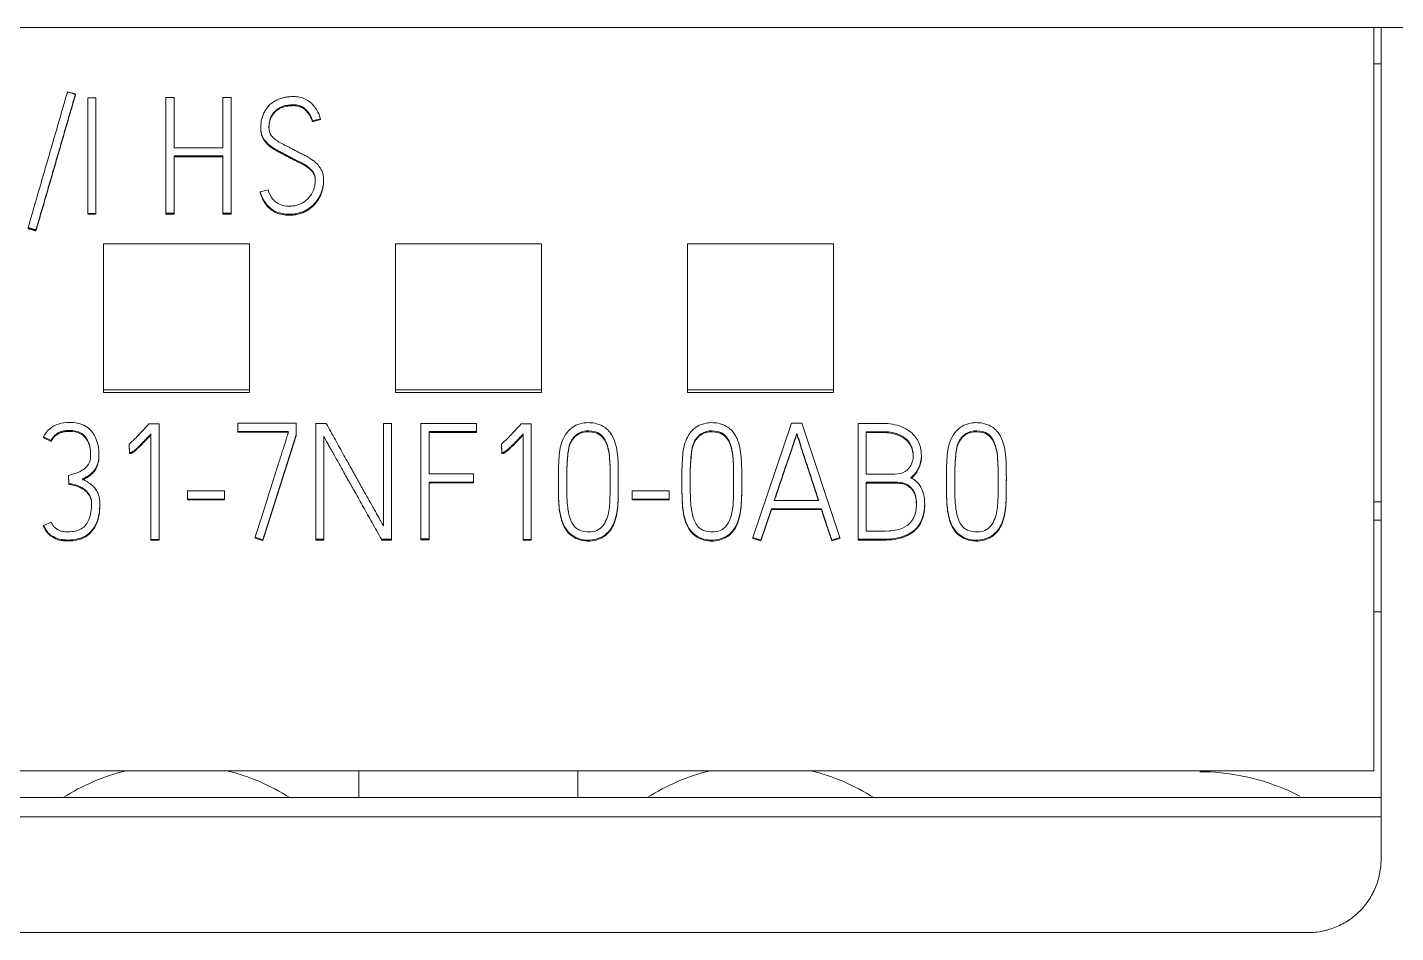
# Model space of a CAD drawing. Header units: millimetres. Extents: x 4137 to 6698, y 1400 to 3585.
# Drawn here: x 5470.81 to 5489.55, y 3075.38 to 3087.78 of the extents above; entities that cross this region are included whole.
import ezdxf

# ---------------------------------------------------------------- set-up
doc = ezdxf.new("R2010")
doc.units = ezdxf.units.MM
doc.layers.add('000-PI-Oprema', color=30, linetype='Continuous', lineweight=5)

msp = doc.modelspace()

# ---------------------------------------------------------------- linework, layer by layer
at = {"layer": '000-PI-Oprema', "color": 0, "linetype": 'ByBlock', "lineweight": 0}
for p, q in [((5489.248, 3087.785), (5464.448, 3087.785)), ((5489.248, 3087.785), (5489.348, 3087.785)), ((5489.248, 3077.602), (5489.248, 3087.785)), ((5494.248, 3087.785), (5489.348, 3087.785)), ((5489.348, 3087.285), (5489.248, 3087.285)), ((5471.464, 3086.87), (5471.464, 3086.858)), ((5472.704, 3086.822), (5472.704, 3085.239)), ((5472.815, 3086.822), (5472.704, 3086.822)), ((5472.815, 3086.135), (5472.815, 3086.822)), ((5473.598, 3086.822), (5473.485, 3086.822)), ((5473.485, 3086.822), (5473.485, 3086.135)), ((5473.598, 3085.239), (5473.598, 3086.822)), ((5474.712, 3086.503), (5474.821, 3086.533)), ((5474.712, 3086.49), (5474.821, 3086.521)), ((5474.712, 3086.503), (5474.712, 3086.49)), ((5474.821, 3086.533), (5474.821, 3086.521)), ((5474.002, 3086.413), (5474.002, 3086.401)), ((5473.485, 3086.135), (5472.815, 3086.135)), ((5472.815, 3085.239), (5472.815, 3086.023)), ((5472.815, 3086.023), (5473.485, 3086.023)), ((5472.815, 3086.01), (5473.485, 3086.01)), ((5473.485, 3086.023), (5473.485, 3085.239)), ((5474.863, 3085.675), (5474.863, 3085.688)), ((5474.104, 3085.561), (5473.996, 3085.53)), ((5473.996, 3085.53), (5473.996, 3085.517)), ((5471.635, 3085.237), (5471.635, 3085.224)), ((5471.745, 3085.237), (5471.745, 3085.224)), ((5472.704, 3085.239), (5472.704, 3085.226)), ((5472.704, 3085.239), (5472.815, 3085.239)), ((5472.704, 3085.226), (5472.815, 3085.226)), ((5472.815, 3085.239), (5472.815, 3085.226)), ((5473.485, 3085.239), (5473.485, 3085.226)), ((5473.485, 3085.239), (5473.598, 3085.239)), ((5473.485, 3085.226), (5473.598, 3085.226)), ((5473.598, 3085.239), (5473.598, 3085.226)), ((5470.816, 3085.041), (5470.816, 3085.028)), ((5470.924, 3085.01), (5470.924, 3084.998)), ((5471.848, 3084.82), (5471.848, 3082.822)), ((5473.848, 3084.82), (5471.848, 3084.82)), ((5473.848, 3082.822), (5473.848, 3084.82)), ((5475.848, 3084.82), (5475.848, 3082.822)), ((5477.848, 3084.82), (5475.848, 3084.82)), ((5477.848, 3082.822), (5477.848, 3084.82)), ((5479.848, 3084.82), (5479.848, 3082.822)), ((5481.848, 3084.82), (5479.848, 3084.82)), ((5481.848, 3082.822), (5481.848, 3084.82)), ((5471.848, 3082.822), (5471.848, 3082.783)), ((5471.848, 3082.822), (5473.848, 3082.822)), ((5471.848, 3082.783), (5473.848, 3082.783)), ((5473.848, 3082.822), (5473.848, 3082.783)), ((5475.848, 3082.822), (5475.848, 3082.783)), ((5475.848, 3082.822), (5477.848, 3082.822)), ((5475.848, 3082.783), (5477.848, 3082.783)), ((5477.848, 3082.822), (5477.848, 3082.783)), ((5479.848, 3082.822), (5479.848, 3082.783)), ((5479.848, 3082.822), (5481.848, 3082.822)), ((5479.848, 3082.783), (5481.848, 3082.783)), ((5481.848, 3082.822), (5481.848, 3082.783)), ((5472.469, 3082.352), (5472.609, 3082.352)), ((5472.609, 3082.352), (5472.609, 3080.771)), ((5473.689, 3082.363), (5473.689, 3082.25)), ((5474.488, 3082.363), (5473.689, 3082.363)), ((5474.488, 3082.202), (5474.488, 3082.363)), ((5474.755, 3082.36), (5474.755, 3080.773)), ((5474.899, 3082.36), (5474.755, 3082.36)), ((5475.795, 3082.36), (5475.682, 3082.36)), ((5475.682, 3082.36), (5475.682, 3080.956)), ((5475.795, 3080.773), (5475.795, 3082.36)), ((5476.197, 3082.36), (5476.197, 3080.778)), ((5476.958, 3082.36), (5476.197, 3082.36)), ((5476.958, 3082.248), (5476.958, 3082.36)), ((5477.568, 3082.352), (5477.708, 3082.352)), ((5477.708, 3082.352), (5477.708, 3080.771)), ((5481.274, 3082.363), (5480.744, 3080.798)), ((5481.416, 3082.363), (5481.274, 3082.363)), ((5481.934, 3080.798), (5481.416, 3082.363)), ((5482.184, 3080.773), (5482.184, 3082.358)), ((5471.029, 3082.176), (5471.029, 3082.163)), ((5471.029, 3082.176), (5471.131, 3082.125)), ((5471.029, 3082.163), (5471.131, 3082.112)), ((5471.131, 3082.125), (5471.131, 3082.112)), ((5472.498, 3080.771), (5472.498, 3082.215)), ((5473.689, 3082.25), (5473.689, 3082.238)), ((5473.689, 3082.25), (5474.377, 3082.25)), ((5473.689, 3082.238), (5474.377, 3082.238)), ((5474.033, 3080.767), (5474.488, 3082.202)), ((5474.033, 3080.754), (5474.488, 3082.189)), ((5474.377, 3082.25), (5474.377, 3082.22)), ((5474.488, 3082.202), (5474.488, 3082.189)), ((5474.866, 3080.773), (5474.866, 3082.182)), ((5476.31, 3081.667), (5476.31, 3082.248)), ((5476.31, 3082.248), (5476.958, 3082.248)), ((5476.31, 3082.236), (5476.958, 3082.236)), ((5476.958, 3082.248), (5476.958, 3082.236)), ((5477.597, 3080.771), (5477.597, 3082.215)), ((5481.345, 3082.222), (5481.345, 3082.209)), ((5482.297, 3082.246), (5482.297, 3081.665)), ((5471.785, 3081.915), (5471.785, 3081.936)), ((5472.2, 3082.077), (5472.2, 3082.064)), ((5472.207, 3081.96), (5472.2, 3082.077)), ((5472.207, 3081.947), (5472.2, 3082.064)), ((5472.207, 3081.96), (5472.207, 3081.947)), ((5477.3, 3082.077), (5477.3, 3082.064)), ((5477.307, 3081.96), (5477.3, 3082.077)), ((5477.307, 3081.947), (5477.3, 3082.064)), ((5477.307, 3081.96), (5477.307, 3081.947)), ((5483.052, 3081.91), (5483.052, 3081.931)), ((5471.368, 3081.647), (5471.368, 3081.635)), ((5471.368, 3081.647), (5471.375, 3081.537)), ((5471.368, 3081.635), (5471.375, 3081.525)), ((5476.918, 3081.667), (5476.31, 3081.667)), ((5476.31, 3080.778), (5476.31, 3081.557)), ((5476.31, 3081.557), (5476.918, 3081.557)), ((5476.918, 3081.557), (5476.918, 3081.667)), ((5476.918, 3081.557), (5476.918, 3081.544)), ((5478.081, 3081.624), (5478.081, 3081.612)), ((5478.9, 3081.581), (5478.9, 3081.593)), ((5479.772, 3081.624), (5479.772, 3081.612)), ((5480.591, 3081.581), (5480.591, 3081.593)), ((5482.297, 3081.555), (5482.297, 3080.883)), ((5483.396, 3081.624), (5483.396, 3081.612)), ((5484.215, 3081.581), (5484.215, 3081.593)), ((5471.375, 3081.537), (5471.375, 3081.525)), ((5472.999, 3081.436), (5472.999, 3081.324)), ((5473.505, 3081.436), (5472.999, 3081.436)), ((5473.505, 3081.324), (5473.505, 3081.436)), ((5476.31, 3081.544), (5476.918, 3081.544)), ((5479.091, 3081.436), (5479.091, 3081.324)), ((5479.597, 3081.436), (5479.091, 3081.436)), ((5479.597, 3081.324), (5479.597, 3081.436)), ((5471.799, 3081.228), (5471.799, 3081.25)), ((5472.999, 3081.324), (5472.999, 3081.311)), ((5472.999, 3081.324), (5473.505, 3081.324)), ((5472.999, 3081.311), (5473.505, 3081.311)), ((5473.505, 3081.324), (5473.505, 3081.311)), ((5479.091, 3081.324), (5479.091, 3081.311)), ((5479.091, 3081.324), (5479.597, 3081.324)), ((5479.091, 3081.311), (5479.597, 3081.311)), ((5479.597, 3081.324), (5479.597, 3081.311)), ((5480.851, 3080.762), (5480.997, 3081.192)), ((5480.851, 3080.75), (5480.997, 3081.179)), ((5480.997, 3081.192), (5480.997, 3081.179)), ((5480.997, 3081.192), (5481.683, 3081.192)), ((5480.997, 3081.179), (5481.683, 3081.179)), ((5481.645, 3081.304), (5481.035, 3081.304)), ((5481.683, 3081.192), (5481.683, 3081.179)), ((5483.097, 3081.238), (5483.097, 3081.251)), ((5489.248, 3081.285), (5489.348, 3081.285)), ((5471.131, 3081.009), (5471.029, 3080.963)), ((5489.248, 3081.035), (5489.348, 3081.035)), ((5471.029, 3080.963), (5471.029, 3080.95)), ((5473.927, 3080.802), (5473.927, 3080.789)), ((5473.927, 3080.802), (5474.033, 3080.767)), ((5480.744, 3080.798), (5480.744, 3080.785)), ((5480.744, 3080.798), (5480.851, 3080.762)), ((5481.825, 3080.762), (5481.934, 3080.798)), ((5481.934, 3080.798), (5481.934, 3080.785)), ((5472.498, 3080.771), (5472.498, 3080.759)), ((5472.609, 3080.771), (5472.498, 3080.771)), ((5472.609, 3080.759), (5472.498, 3080.759)), ((5472.609, 3080.771), (5472.609, 3080.759)), ((5473.927, 3080.789), (5474.033, 3080.754)), ((5474.033, 3080.767), (5474.033, 3080.754)), ((5474.755, 3080.773), (5474.866, 3080.773)), ((5474.755, 3080.773), (5474.755, 3080.761)), ((5474.755, 3080.761), (5474.866, 3080.761)), ((5474.866, 3080.773), (5474.866, 3080.761)), ((5475.656, 3080.773), (5475.656, 3080.761)), ((5475.656, 3080.773), (5475.795, 3080.773)), ((5475.656, 3080.761), (5475.795, 3080.761)), ((5475.795, 3080.773), (5475.795, 3080.761)), ((5476.197, 3080.778), (5476.197, 3080.765)), ((5476.197, 3080.778), (5476.31, 3080.778)), ((5476.197, 3080.765), (5476.31, 3080.765)), ((5476.31, 3080.778), (5476.31, 3080.765)), ((5477.708, 3080.771), (5477.597, 3080.771)), ((5477.597, 3080.771), (5477.597, 3080.759)), ((5477.708, 3080.759), (5477.597, 3080.759)), ((5477.708, 3080.771), (5477.708, 3080.759)), ((5480.744, 3080.785), (5480.851, 3080.75)), ((5480.851, 3080.762), (5480.851, 3080.75)), ((5481.825, 3080.75), (5481.934, 3080.785)), ((5481.825, 3080.762), (5481.825, 3080.75)), ((5482.184, 3080.773), (5482.184, 3080.761)), ((5489.248, 3079.78), (5489.348, 3079.78)), ((5489.248, 3077.602), (5464.448, 3077.602)), ((5475.348, 3077.602), (5475.348, 3077.234)), ((5478.348, 3077.602), (5478.348, 3077.234)), ((5489.348, 3077.234), (5464.348, 3077.234)), ((5489.348, 3076.97), (5464.348, 3076.97)), ((5465.348, 3075.385), (5488.348, 3075.385)), ((5488.352, 3075.385), (5488.351, 3075.385))]:
    msp.add_line(p, q, dxfattribs=at)
for centre, start, end in [((5472.848, 3074.785), 103.753, 122.3801), ((5472.848, 3074.785), 57.6199, 76.247), ((5480.848, 3074.785), 103.753, 122.3801), ((5480.848, 3074.785), 57.6199, 76.247)]:
    msp.add_arc(centre, 2.9, start, end, dxfattribs=at)
for points, knots in [([(5489.348, 3076.97), (5489.348, 3079.491), (5489.348, 3083.097), (5489.348, 3086.7), (5489.348, 3087.785)], [0, 0, 0, 0, 0.698854, 1, 1, 1, 1]), ([(5474.821, 3086.533), (5474.812, 3086.564), (5474.79, 3086.622), (5474.742, 3086.698), (5474.683, 3086.76), (5474.614, 3086.805), (5474.535, 3086.832), (5474.457, 3086.839), (5474.386, 3086.835), (5474.323, 3086.825), (5474.266, 3086.809), (5474.213, 3086.786), (5474.165, 3086.757), (5474.123, 3086.723), (5474.088, 3086.682), (5474.057, 3086.637), (5474.033, 3086.586), (5474.015, 3086.531), (5474.005, 3086.472), (5474.001, 3086.413), (5474.005, 3086.359), (5474.016, 3086.311), (5474.035, 3086.269), (5474.061, 3086.232), (5474.092, 3086.198), (5474.127, 3086.167), (5474.165, 3086.139), (5474.207, 3086.112), (5474.252, 3086.088), (5474.299, 3086.065), (5474.346, 3086.04), (5474.392, 3086.014), (5474.438, 3085.99), (5474.482, 3085.968), (5474.525, 3085.947), (5474.567, 3085.927), (5474.605, 3085.905), (5474.64, 3085.883), (5474.672, 3085.858), (5474.698, 3085.831), (5474.721, 3085.802), (5474.739, 3085.769), (5474.748, 3085.73), (5474.751, 3085.691), (5474.749, 3085.652), (5474.742, 3085.615), (5474.732, 3085.575), (5474.717, 3085.535), (5474.696, 3085.497), (5474.671, 3085.461), (5474.64, 3085.427), (5474.603, 3085.397), (5474.56, 3085.371), (5474.511, 3085.35), (5474.455, 3085.338), (5474.371, 3085.333), (5474.261, 3085.348), (5474.153, 3085.434), (5474.113, 3085.516), (5474.104, 3085.561)], [0, 0, 0, 0, 0.029502, 0.056552, 0.082213, 0.107035, 0.131706, 0.157625, 0.177725, 0.196768, 0.215008, 0.232485, 0.249262, 0.265692, 0.282067, 0.298646, 0.315747, 0.333416, 0.35172, 0.370963, 0.387214, 0.402039, 0.415923, 0.429557, 0.443355, 0.457518, 0.472137, 0.48722, 0.502837, 0.518847, 0.535063, 0.551489, 0.567151, 0.582304, 0.596956, 0.611001, 0.624363, 0.637091, 0.649186, 0.660727, 0.671894, 0.683121, 0.695107, 0.708316, 0.719066, 0.730707, 0.743348, 0.756492, 0.769735, 0.783289, 0.797204, 0.811603, 0.826753, 0.842746, 0.859925, 0.878764, 0.920226, 0.957605, 1, 1, 1, 1]), ([(5473.996, 3085.53), (5474.005, 3085.498), (5474.028, 3085.439), (5474.077, 3085.361), (5474.14, 3085.299), (5474.215, 3085.255), (5474.302, 3085.229), (5474.387, 3085.222), (5474.464, 3085.227), (5474.531, 3085.24), (5474.592, 3085.263), (5474.647, 3085.293), (5474.697, 3085.328), (5474.74, 3085.369), (5474.777, 3085.415), (5474.808, 3085.465), (5474.832, 3085.518), (5474.85, 3085.574), (5474.861, 3085.631), (5474.865, 3085.689), (5474.861, 3085.745), (5474.849, 3085.798), (5474.827, 3085.845), (5474.799, 3085.886), (5474.766, 3085.923), (5474.728, 3085.955), (5474.686, 3085.985), (5474.642, 3086.013), (5474.594, 3086.037), (5474.544, 3086.062), (5474.495, 3086.087), (5474.448, 3086.112), (5474.403, 3086.136), (5474.361, 3086.157), (5474.32, 3086.178), (5474.282, 3086.197), (5474.247, 3086.218), (5474.215, 3086.239), (5474.186, 3086.261), (5474.162, 3086.285), (5474.141, 3086.312), (5474.126, 3086.341), (5474.117, 3086.375), (5474.114, 3086.42), (5474.118, 3086.473), (5474.13, 3086.531), (5474.151, 3086.578), (5474.179, 3086.617), (5474.209, 3086.65), (5474.243, 3086.675), (5474.279, 3086.694), (5474.317, 3086.709), (5474.354, 3086.717), (5474.39, 3086.721), (5474.422, 3086.724), (5474.455, 3086.726), (5474.489, 3086.723), (5474.526, 3086.716), (5474.558, 3086.703), (5474.587, 3086.686), (5474.613, 3086.667), (5474.635, 3086.645), (5474.654, 3086.622), (5474.671, 3086.598), (5474.685, 3086.573), (5474.696, 3086.548), (5474.705, 3086.525), (5474.71, 3086.51), (5474.712, 3086.503)], [0, 0, 0, 0, 0.030216, 0.057834, 0.084112, 0.110126, 0.13699, 0.166062, 0.187444, 0.207786, 0.227532, 0.246694, 0.265147, 0.28321, 0.301078, 0.318906, 0.33698, 0.354995, 0.372624, 0.390132, 0.408102, 0.424528, 0.439934, 0.454952, 0.469937, 0.485134, 0.500714, 0.516729, 0.533253, 0.550073, 0.566929, 0.583824, 0.598837, 0.613277, 0.627146, 0.64033, 0.652736, 0.664395, 0.675364, 0.685785, 0.695827, 0.705789, 0.716159, 0.727332, 0.74751, 0.765141, 0.780786, 0.795151, 0.808601, 0.821478, 0.833928, 0.845962, 0.857807, 0.868933, 0.878649, 0.88698, 0.899043, 0.910208, 0.920757, 0.930874, 0.940594, 0.950061, 0.959303, 0.96829, 0.9771, 0.985473, 0.993098, 1, 1, 1, 1]), ([(5474.115, 3086.405), (5474.116, 3086.425), (5474.118, 3086.463), (5474.13, 3086.518), (5474.151, 3086.565), (5474.179, 3086.604), (5474.209, 3086.637), (5474.243, 3086.662), (5474.279, 3086.682), (5474.317, 3086.696), (5474.354, 3086.704), (5474.39, 3086.708), (5474.422, 3086.711), (5474.455, 3086.713), (5474.489, 3086.711), (5474.526, 3086.703), (5474.558, 3086.69), (5474.587, 3086.673), (5474.613, 3086.654), (5474.635, 3086.632), (5474.654, 3086.609), (5474.671, 3086.585), (5474.685, 3086.56), (5474.696, 3086.535), (5474.705, 3086.512), (5474.71, 3086.497), (5474.712, 3086.49)], [0, 0, 0, 0, 0.065823, 0.131059, 0.188942, 0.242091, 0.291852, 0.339495, 0.385558, 0.430084, 0.473906, 0.515072, 0.551021, 0.581842, 0.626473, 0.667782, 0.706813, 0.744244, 0.780205, 0.815232, 0.849428, 0.882676, 0.915274, 0.946254, 0.974465, 1, 1, 1, 1]), ([(5474.002, 3086.407), (5474.002, 3086.404), (5474.002, 3086.383), (5474.005, 3086.346), (5474.016, 3086.298), (5474.035, 3086.256), (5474.061, 3086.219), (5474.092, 3086.185), (5474.127, 3086.154), (5474.165, 3086.126), (5474.207, 3086.1), (5474.252, 3086.076), (5474.299, 3086.052), (5474.346, 3086.027), (5474.392, 3086.002), (5474.438, 3085.977), (5474.482, 3085.955), (5474.525, 3085.935), (5474.567, 3085.915), (5474.605, 3085.893), (5474.64, 3085.87), (5474.672, 3085.846), (5474.698, 3085.819), (5474.721, 3085.789), (5474.739, 3085.756), (5474.748, 3085.718), (5474.75, 3085.691), (5474.75, 3085.677)], [0, 0, 0, 0, 0.008262, 0.056111, 0.099761, 0.14064, 0.180782, 0.221408, 0.263107, 0.306149, 0.350557, 0.396538, 0.443676, 0.491422, 0.539784, 0.585899, 0.630514, 0.673652, 0.715005, 0.754346, 0.79182, 0.827432, 0.861414, 0.894293, 0.927346, 0.962637, 1, 1, 1, 1]), ([(5473.996, 3085.517), (5474.005, 3085.486), (5474.028, 3085.426), (5474.077, 3085.348), (5474.14, 3085.287), (5474.215, 3085.242), (5474.302, 3085.216), (5474.387, 3085.209), (5474.464, 3085.214), (5474.531, 3085.227), (5474.592, 3085.25), (5474.647, 3085.28), (5474.697, 3085.316), (5474.74, 3085.356), (5474.777, 3085.402), (5474.808, 3085.452), (5474.832, 3085.506), (5474.85, 3085.561), (5474.861, 3085.618), (5474.863, 3085.657), (5474.863, 3085.677), (5474.863, 3085.677)], [0, 0, 0, 0, 0.077352, 0.148056, 0.215328, 0.281923, 0.350695, 0.425118, 0.479856, 0.531932, 0.582482, 0.631538, 0.678776, 0.725017, 0.770759, 0.816399, 0.862669, 0.908787, 0.953917, 0.998739, 1, 1, 1, 1]), ([(5471.559, 3081.597), (5471.568, 3081.601), (5471.586, 3081.61), (5471.613, 3081.626), (5471.639, 3081.642), (5471.665, 3081.66), (5471.69, 3081.681), (5471.713, 3081.704), (5471.734, 3081.731), (5471.751, 3081.761), (5471.767, 3081.794), (5471.778, 3081.832), (5471.784, 3081.876), (5471.787, 3081.951), (5471.779, 3082.051), (5471.745, 3082.167), (5471.686, 3082.26), (5471.604, 3082.327), (5471.499, 3082.367), (5471.372, 3082.378), (5471.234, 3082.363), (5471.106, 3082.292), (5471.048, 3082.219), (5471.029, 3082.176)], [0, 0, 0, 0, 0.019459, 0.039301, 0.05955, 0.080105, 0.100989, 0.122386, 0.144292, 0.16684, 0.190353, 0.215738, 0.244087, 0.27581, 0.363621, 0.439823, 0.508996, 0.575574, 0.644592, 0.722009, 0.822031, 0.909956, 1, 1, 1, 1]), ([(5472.2, 3082.077), (5472.22, 3082.093), (5472.256, 3082.125), (5472.311, 3082.181), (5472.363, 3082.236), (5472.418, 3082.295), (5472.451, 3082.332), (5472.469, 3082.352)], [0, 0, 0, 0, 0.198846, 0.377684, 0.606339, 0.795382, 1, 1, 1, 1]), ([(5475.682, 3080.956), (5475.677, 3080.965), (5475.666, 3080.986), (5475.645, 3081.023), (5475.62, 3081.069), (5475.589, 3081.123), (5475.555, 3081.183), (5475.518, 3081.249), (5475.478, 3081.321), (5475.435, 3081.397), (5475.391, 3081.476), (5475.346, 3081.558), (5475.3, 3081.64), (5475.232, 3081.761), (5475.14, 3081.926), (5475.022, 3082.139), (5474.941, 3082.285), (5474.899, 3082.36)], [0, 0, 0, 0, 0.019057, 0.045144, 0.078261, 0.117077, 0.160259, 0.207807, 0.259003, 0.31313, 0.370188, 0.428711, 0.487234, 0.545757, 0.688172, 0.839586, 1, 1, 1, 1]), ([(5477.3, 3082.077), (5477.319, 3082.093), (5477.356, 3082.125), (5477.41, 3082.181), (5477.463, 3082.236), (5477.517, 3082.295), (5477.551, 3082.332), (5477.568, 3082.352)], [0, 0, 0, 0, 0.198846, 0.377684, 0.606339, 0.795382, 1, 1, 1, 1]), ([(5478.411, 3082.363), (5478.368, 3082.355), (5478.244, 3082.314), (5478.11, 3082.122), (5478.078, 3081.825), (5478.082, 3081.528), (5478.081, 3081.273), (5478.111, 3081.063), (5478.171, 3080.898), (5478.353, 3080.764), (5478.555, 3080.745), (5478.759, 3080.84), (5478.869, 3081.034), (5478.9, 3081.267), (5478.9, 3081.522), (5478.901, 3081.776), (5478.889, 3081.989), (5478.836, 3082.174), (5478.745, 3082.3), (5478.585, 3082.372), (5478.474, 3082.374), (5478.411, 3082.363)], [0, 0, 0, 0, 0.03125, 0.09375, 0.15625, 0.25, 0.3125, 0.34375, 0.40625, 0.4375, 0.5, 0.546875, 0.59375, 0.65625, 0.71875, 0.78125, 0.84375, 0.875, 0.921875, 0.953125, 1, 1, 1, 1]), ([(5480.102, 3082.363), (5480.059, 3082.355), (5479.935, 3082.314), (5479.801, 3082.122), (5479.769, 3081.825), (5479.773, 3081.528), (5479.772, 3081.273), (5479.802, 3081.063), (5479.862, 3080.898), (5480.044, 3080.764), (5480.246, 3080.745), (5480.45, 3080.84), (5480.56, 3081.034), (5480.591, 3081.267), (5480.591, 3081.522), (5480.592, 3081.776), (5480.58, 3081.989), (5480.527, 3082.174), (5480.436, 3082.3), (5480.276, 3082.372), (5480.165, 3082.374), (5480.102, 3082.363)], [0, 0, 0, 0, 0.03125, 0.09375, 0.15625, 0.25, 0.3125, 0.34375, 0.40625, 0.4375, 0.5, 0.546875, 0.59375, 0.65625, 0.71875, 0.78125, 0.84375, 0.875, 0.921875, 0.953125, 1, 1, 1, 1]), ([(5482.184, 3082.358), (5482.243, 3082.359), (5482.389, 3082.356), (5482.622, 3082.369), (5482.857, 3082.297), (5483.012, 3082.142), (5483.062, 3081.962), (5483.044, 3081.8), (5482.981, 3081.685), (5482.93, 3081.637), (5482.906, 3081.619)], [0, 0, 0, 0, 0.121799, 0.300471, 0.478612, 0.608153, 0.736749, 0.853072, 0.938599, 1, 1, 1, 1]), ([(5483.726, 3082.363), (5483.683, 3082.355), (5483.559, 3082.314), (5483.425, 3082.122), (5483.393, 3081.825), (5483.397, 3081.528), (5483.396, 3081.273), (5483.426, 3081.063), (5483.486, 3080.898), (5483.668, 3080.764), (5483.87, 3080.745), (5484.074, 3080.84), (5484.184, 3081.034), (5484.215, 3081.267), (5484.215, 3081.522), (5484.216, 3081.776), (5484.204, 3081.989), (5484.151, 3082.174), (5484.06, 3082.3), (5483.9, 3082.372), (5483.789, 3082.374), (5483.726, 3082.363)], [0, 0, 0, 0, 0.03125, 0.09375, 0.15625, 0.25, 0.3125, 0.34375, 0.40625, 0.4375, 0.5, 0.546875, 0.59375, 0.65625, 0.71875, 0.78125, 0.84375, 0.875, 0.921875, 0.953125, 1, 1, 1, 1]), ([(5471.131, 3082.125), (5471.136, 3082.134), (5471.146, 3082.152), (5471.163, 3082.176), (5471.182, 3082.197), (5471.203, 3082.213), (5471.224, 3082.228), (5471.246, 3082.239), (5471.268, 3082.247), (5471.291, 3082.254), (5471.315, 3082.258), (5471.338, 3082.261), (5471.361, 3082.263), (5471.431, 3082.265), (5471.55, 3082.246), (5471.662, 3082.104), (5471.675, 3081.971), (5471.671, 3081.878), (5471.662, 3081.838), (5471.646, 3081.804), (5471.625, 3081.774), (5471.601, 3081.749), (5471.574, 3081.727), (5471.543, 3081.709), (5471.511, 3081.693), (5471.476, 3081.68), (5471.44, 3081.669), (5471.404, 3081.658), (5471.38, 3081.651), (5471.368, 3081.647)], [0, 0, 0, 0, 0.025161, 0.048595, 0.070641, 0.091589, 0.111603, 0.13094, 0.14993, 0.168791, 0.187661, 0.206323, 0.224495, 0.242226, 0.372375, 0.490579, 0.643633, 0.679942, 0.712328, 0.741834, 0.769901, 0.797396, 0.824894, 0.852838, 0.881452, 0.911007, 0.940973, 0.970636, 1, 1, 1, 1]), ([(5471.131, 3082.112), (5471.136, 3082.122), (5471.146, 3082.139), (5471.163, 3082.164), (5471.182, 3082.184), (5471.203, 3082.201), (5471.224, 3082.215), (5471.246, 3082.226), (5471.268, 3082.234), (5471.291, 3082.241), (5471.315, 3082.246), (5471.338, 3082.249), (5471.361, 3082.251), (5471.431, 3082.252), (5471.55, 3082.233), (5471.659, 3082.095), (5471.672, 3081.985), (5471.672, 3081.925)], [0, 0, 0, 0, 0.039855, 0.076975, 0.111896, 0.145077, 0.176779, 0.207409, 0.237489, 0.267365, 0.297255, 0.326816, 0.355601, 0.383686, 0.589842, 0.777078, 1, 1, 1, 1]), ([(5472.498, 3082.215), (5472.48, 3082.196), (5472.447, 3082.161), (5472.4, 3082.113), (5472.361, 3082.073), (5472.329, 3082.041), (5472.301, 3082.015), (5472.278, 3081.995), (5472.259, 3081.98), (5472.244, 3081.97), (5472.232, 3081.964), (5472.222, 3081.962), (5472.214, 3081.96), (5472.209, 3081.96), (5472.207, 3081.96)], [0, 0, 0, 0, 0.200504, 0.370797, 0.510902, 0.6264, 0.722885, 0.800448, 0.861213, 0.907383, 0.939504, 0.963232, 0.983337, 1, 1, 1, 1]), ([(5472.498, 3082.202), (5472.48, 3082.183), (5472.447, 3082.148), (5472.4, 3082.1), (5472.361, 3082.06), (5472.329, 3082.028), (5472.301, 3082.003), (5472.278, 3081.982), (5472.259, 3081.968), (5472.244, 3081.957), (5472.232, 3081.952), (5472.222, 3081.949), (5472.214, 3081.948), (5472.209, 3081.947), (5472.207, 3081.947)], [0, 0, 0, 0, 0.200504, 0.370797, 0.510902, 0.6264, 0.722885, 0.800448, 0.861213, 0.907383, 0.939504, 0.963232, 0.983337, 1, 1, 1, 1]), ([(5474.377, 3082.22), (5474.376, 3082.217), (5474.372, 3082.206), (5474.365, 3082.184), (5474.354, 3082.15), (5474.34, 3082.105), (5474.322, 3082.051), (5474.302, 3081.988), (5474.28, 3081.918), (5474.256, 3081.843), (5474.231, 3081.762), (5474.204, 3081.677), (5474.177, 3081.591), (5474.135, 3081.461), (5474.079, 3081.282), (5474.005, 3081.048), (5473.953, 3080.886), (5473.927, 3080.802)], [0, 0, 0, 0, 0.006664, 0.022274, 0.046836, 0.07897, 0.117297, 0.161819, 0.211415, 0.264968, 0.322476, 0.382404, 0.443215, 0.50491, 0.65714, 0.82217, 1, 1, 1, 1]), ([(5474.866, 3082.182), (5474.87, 3082.174), (5474.881, 3082.153), (5474.9, 3082.118), (5474.926, 3082.073), (5474.956, 3082.02), (5474.99, 3081.959), (5475.027, 3081.893), (5475.068, 3081.822), (5475.11, 3081.746), (5475.154, 3081.666), (5475.2, 3081.584), (5475.247, 3081.502), (5475.316, 3081.379), (5475.409, 3081.212), (5475.53, 3080.997), (5475.613, 3080.85), (5475.656, 3080.773)], [0, 0, 0, 0, 0.017881, 0.043036, 0.075471, 0.113785, 0.156579, 0.203853, 0.254825, 0.308715, 0.365522, 0.423995, 0.482881, 0.542179, 0.685414, 0.838021, 1, 1, 1, 1]), ([(5477.597, 3082.215), (5477.579, 3082.196), (5477.546, 3082.161), (5477.5, 3082.113), (5477.461, 3082.073), (5477.428, 3082.041), (5477.4, 3082.015), (5477.377, 3081.995), (5477.358, 3081.98), (5477.343, 3081.97), (5477.331, 3081.964), (5477.321, 3081.962), (5477.314, 3081.96), (5477.309, 3081.96), (5477.307, 3081.96)], [0, 0, 0, 0, 0.200504, 0.370797, 0.510902, 0.6264, 0.722885, 0.800448, 0.861213, 0.907383, 0.939504, 0.963232, 0.983337, 1, 1, 1, 1]), ([(5477.597, 3082.202), (5477.579, 3082.183), (5477.546, 3082.148), (5477.5, 3082.1), (5477.461, 3082.06), (5477.428, 3082.028), (5477.4, 3082.003), (5477.377, 3081.982), (5477.358, 3081.968), (5477.343, 3081.957), (5477.331, 3081.952), (5477.321, 3081.949), (5477.314, 3081.948), (5477.309, 3081.947), (5477.307, 3081.947)], [0, 0, 0, 0, 0.200504, 0.370797, 0.510902, 0.6264, 0.722885, 0.800448, 0.861213, 0.907383, 0.939504, 0.963232, 0.983337, 1, 1, 1, 1]), ([(5478.637, 3082.222), (5478.607, 3082.24), (5478.518, 3082.263), (5478.373, 3082.255), (5478.23, 3082.121), (5478.205, 3081.922), (5478.192, 3081.716), (5478.195, 3081.538), (5478.195, 3081.363), (5478.204, 3081.205), (5478.237, 3081.032), (5478.321, 3080.907), (5478.481, 3080.862), (5478.673, 3080.889), (5478.774, 3081.11), (5478.789, 3081.347), (5478.789, 3081.596), (5478.788, 3081.823), (5478.772, 3081.999), (5478.729, 3082.134), (5478.667, 3082.204), (5478.637, 3082.222)], [0, 0, 0, 0, 0.03125, 0.078125, 0.125, 0.1875, 0.25, 0.3125, 0.34375, 0.40625, 0.453125, 0.5, 0.53125, 0.59375, 0.65625, 0.71875, 0.8125, 0.875, 0.921875, 0.96875, 1, 1, 1, 1]), ([(5478.637, 3082.209), (5478.607, 3082.228), (5478.518, 3082.25), (5478.373, 3082.243), (5478.23, 3082.108), (5478.205, 3081.91), (5478.195, 3081.746), (5478.194, 3081.649), (5478.194, 3081.622)], [0, 0, 0, 0, 0.114194, 0.285486, 0.456777, 0.685166, 0.913555, 1, 1, 1, 1]), ([(5478.789, 3081.535), (5478.789, 3081.563), (5478.789, 3081.661), (5478.788, 3081.81), (5478.772, 3081.986), (5478.729, 3082.122), (5478.667, 3082.191), (5478.637, 3082.209)], [0, 0, 0, 0, 0.115044, 0.410029, 0.631268, 0.852507, 1, 1, 1, 1]), ([(5480.328, 3082.222), (5480.298, 3082.24), (5480.209, 3082.263), (5480.064, 3082.255), (5479.921, 3082.121), (5479.896, 3081.922), (5479.883, 3081.716), (5479.886, 3081.538), (5479.886, 3081.363), (5479.895, 3081.205), (5479.928, 3081.032), (5480.012, 3080.907), (5480.172, 3080.862), (5480.364, 3080.889), (5480.465, 3081.11), (5480.48, 3081.347), (5480.48, 3081.596), (5480.478, 3081.823), (5480.463, 3081.999), (5480.42, 3082.134), (5480.358, 3082.204), (5480.328, 3082.222)], [0, 0, 0, 0, 0.03125, 0.078125, 0.125, 0.1875, 0.25, 0.3125, 0.34375, 0.40625, 0.453125, 0.5, 0.53125, 0.59375, 0.65625, 0.71875, 0.8125, 0.875, 0.921875, 0.96875, 1, 1, 1, 1]), ([(5480.328, 3082.209), (5480.298, 3082.228), (5480.209, 3082.25), (5480.064, 3082.243), (5479.921, 3082.108), (5479.896, 3081.91), (5479.886, 3081.746), (5479.885, 3081.649), (5479.885, 3081.622)], [0, 0, 0, 0, 0.114194, 0.285486, 0.456777, 0.685166, 0.913555, 1, 1, 1, 1]), ([(5480.48, 3081.535), (5480.48, 3081.563), (5480.48, 3081.661), (5480.478, 3081.81), (5480.463, 3081.986), (5480.42, 3082.122), (5480.358, 3082.191), (5480.328, 3082.209)], [0, 0, 0, 0, 0.115044, 0.410029, 0.631268, 0.852507, 1, 1, 1, 1]), ([(5481.035, 3081.304), (5481.046, 3081.336), (5481.068, 3081.402), (5481.101, 3081.5), (5481.134, 3081.599), (5481.167, 3081.696), (5481.199, 3081.79), (5481.229, 3081.877), (5481.257, 3081.959), (5481.282, 3082.033), (5481.304, 3082.098), (5481.322, 3082.152), (5481.335, 3082.192), (5481.343, 3082.213), (5481.345, 3082.222)], [0, 0, 0, 0, 0.106118, 0.213594, 0.322428, 0.429305, 0.530911, 0.627246, 0.716632, 0.797389, 0.869519, 0.929228, 0.972722, 1, 1, 1, 1]), ([(5481.039, 3081.304), (5481.049, 3081.332), (5481.069, 3081.393), (5481.101, 3081.488), (5481.134, 3081.587), (5481.167, 3081.684), (5481.199, 3081.777), (5481.229, 3081.865), (5481.257, 3081.946), (5481.282, 3082.02), (5481.304, 3082.085), (5481.322, 3082.139), (5481.335, 3082.179), (5481.343, 3082.201), (5481.345, 3082.209)], [0, 0, 0, 0, 0.09357, 0.202554, 0.312916, 0.421294, 0.524326, 0.622014, 0.712654, 0.794544, 0.867687, 0.928234, 0.972339, 1, 1, 1, 1]), ([(5481.345, 3082.222), (5481.348, 3082.213), (5481.355, 3082.192), (5481.368, 3082.152), (5481.386, 3082.098), (5481.406, 3082.033), (5481.431, 3081.959), (5481.457, 3081.877), (5481.486, 3081.79), (5481.517, 3081.696), (5481.549, 3081.599), (5481.581, 3081.501), (5481.614, 3081.402), (5481.635, 3081.336), (5481.645, 3081.304)], [0, 0, 0, 0, 0.027336, 0.070868, 0.130595, 0.202708, 0.283396, 0.372662, 0.4689, 0.570509, 0.677489, 0.786433, 0.893936, 1, 1, 1, 1]), ([(5481.345, 3082.209), (5481.348, 3082.201), (5481.355, 3082.179), (5481.368, 3082.139), (5481.386, 3082.085), (5481.406, 3082.02), (5481.431, 3081.946), (5481.457, 3081.865), (5481.486, 3081.777), (5481.517, 3081.684), (5481.549, 3081.587), (5481.581, 3081.488), (5481.612, 3081.393), (5481.632, 3081.332), (5481.641, 3081.304)], [0, 0, 0, 0, 0.02772, 0.071862, 0.132428, 0.205553, 0.287375, 0.377893, 0.475483, 0.578518, 0.686999, 0.797473, 0.906485, 1, 1, 1, 1]), ([(5482.297, 3081.665), (5482.346, 3081.665), (5482.431, 3081.665), (5482.561, 3081.666), (5482.69, 3081.66), (5482.835, 3081.683), (5482.933, 3081.807), (5482.948, 3081.95), (5482.905, 3082.093), (5482.789, 3082.198), (5482.616, 3082.253), (5482.448, 3082.244), (5482.338, 3082.246), (5482.297, 3082.246)], [0, 0, 0, 0, 0.089881, 0.159215, 0.241238, 0.333496, 0.41712, 0.515535, 0.593949, 0.688978, 0.794399, 0.924872, 1, 1, 1, 1]), ([(5482.94, 3081.909), (5482.94, 3081.922), (5482.936, 3081.977), (5482.905, 3082.08), (5482.789, 3082.185), (5482.616, 3082.24), (5482.448, 3082.232), (5482.338, 3082.234), (5482.297, 3082.233)], [0, 0, 0, 0, 0.046506, 0.200835, 0.387866, 0.595348, 0.852137, 1, 1, 1, 1]), ([(5483.952, 3082.222), (5483.922, 3082.24), (5483.833, 3082.263), (5483.687, 3082.255), (5483.545, 3082.121), (5483.52, 3081.922), (5483.507, 3081.716), (5483.51, 3081.538), (5483.51, 3081.363), (5483.518, 3081.205), (5483.552, 3081.032), (5483.636, 3080.907), (5483.796, 3080.862), (5483.987, 3080.889), (5484.089, 3081.11), (5484.104, 3081.347), (5484.104, 3081.596), (5484.102, 3081.823), (5484.087, 3081.999), (5484.043, 3082.134), (5483.982, 3082.204), (5483.952, 3082.222)], [0, 0, 0, 0, 0.03125, 0.078125, 0.125, 0.1875, 0.25, 0.3125, 0.34375, 0.40625, 0.453125, 0.5, 0.53125, 0.59375, 0.65625, 0.71875, 0.8125, 0.875, 0.921875, 0.96875, 1, 1, 1, 1]), ([(5483.952, 3082.209), (5483.922, 3082.228), (5483.833, 3082.25), (5483.687, 3082.243), (5483.545, 3082.108), (5483.52, 3081.91), (5483.509, 3081.746), (5483.509, 3081.649), (5483.509, 3081.622)], [0, 0, 0, 0, 0.114194, 0.285486, 0.456777, 0.685166, 0.913555, 1, 1, 1, 1]), ([(5484.104, 3081.535), (5484.104, 3081.563), (5484.104, 3081.661), (5484.102, 3081.81), (5484.087, 3081.986), (5484.043, 3082.122), (5483.982, 3082.191), (5483.952, 3082.209)], [0, 0, 0, 0, 0.115044, 0.410029, 0.631268, 0.852507, 1, 1, 1, 1]), ([(5471.559, 3081.584), (5471.568, 3081.588), (5471.586, 3081.598), (5471.613, 3081.613), (5471.639, 3081.629), (5471.665, 3081.647), (5471.69, 3081.668), (5471.713, 3081.692), (5471.734, 3081.718), (5471.751, 3081.748), (5471.767, 3081.782), (5471.778, 3081.82), (5471.784, 3081.863), (5471.785, 3081.894), (5471.785, 3081.911), (5471.785, 3081.912)], [0, 0, 0, 0, 0.070239, 0.141859, 0.214947, 0.289138, 0.36452, 0.44175, 0.520823, 0.60221, 0.68708, 0.778706, 0.881031, 0.995537, 1, 1, 1, 1]), ([(5483.052, 3081.912), (5483.053, 3081.866), (5483.039, 3081.778), (5482.981, 3081.673), (5482.93, 3081.624), (5482.906, 3081.606)], [0, 0, 0, 0, 0.39415, 0.746816, 1, 1, 1, 1]), ([(5471.029, 3080.963), (5471.032, 3080.955), (5471.04, 3080.939), (5471.053, 3080.915), (5471.068, 3080.891), (5471.086, 3080.867), (5471.108, 3080.845), (5471.133, 3080.825), (5471.162, 3080.808), (5471.194, 3080.792), (5471.229, 3080.779), (5471.269, 3080.769), (5471.315, 3080.764), (5471.39, 3080.761), (5471.49, 3080.77), (5471.603, 3080.813), (5471.692, 3080.887), (5471.756, 3080.989), (5471.792, 3081.116), (5471.8, 3081.223), (5471.798, 3081.299), (5471.792, 3081.339), (5471.783, 3081.375), (5471.77, 3081.408), (5471.755, 3081.439), (5471.736, 3081.467), (5471.714, 3081.493), (5471.689, 3081.517), (5471.66, 3081.538), (5471.628, 3081.558), (5471.595, 3081.578), (5471.571, 3081.59), (5471.559, 3081.597)], [0, 0, 0, 0, 0.016308, 0.03331, 0.051065, 0.069403, 0.088334, 0.108132, 0.128912, 0.150812, 0.174077, 0.199384, 0.227539, 0.258836, 0.339488, 0.411171, 0.480216, 0.552248, 0.632093, 0.724403, 0.750895, 0.775618, 0.798835, 0.820921, 0.842207, 0.86296, 0.883743, 0.90511, 0.927322, 0.95053, 0.974743, 1, 1, 1, 1]), ([(5478.081, 3081.612), (5478.081, 3081.565), (5478.082, 3081.434), (5478.081, 3081.26), (5478.111, 3081.05), (5478.171, 3080.885), (5478.353, 3080.751), (5478.555, 3080.733), (5478.759, 3080.827), (5478.869, 3081.021), (5478.9, 3081.254), (5478.9, 3081.448), (5478.9, 3081.557), (5478.9, 3081.581)], [0, 0, 0, 0, 0.065476, 0.18556, 0.245602, 0.365686, 0.425728, 0.545812, 0.635875, 0.725938, 0.846022, 0.966106, 1, 1, 1, 1]), ([(5479.772, 3081.612), (5479.772, 3081.565), (5479.773, 3081.434), (5479.772, 3081.26), (5479.802, 3081.05), (5479.862, 3080.885), (5480.044, 3080.751), (5480.246, 3080.733), (5480.45, 3080.827), (5480.56, 3081.021), (5480.591, 3081.254), (5480.591, 3081.448), (5480.591, 3081.557), (5480.591, 3081.581)], [0, 0, 0, 0, 0.065476, 0.18556, 0.245602, 0.365686, 0.425728, 0.545812, 0.635875, 0.725938, 0.846022, 0.966106, 1, 1, 1, 1]), ([(5482.906, 3081.619), (5482.959, 3081.589), (5483.057, 3081.507), (5483.105, 3081.31), (5483.091, 3081.112), (5483.012, 3080.925), (5482.852, 3080.822), (5482.687, 3080.778), (5482.527, 3080.772), (5482.359, 3080.774), (5482.242, 3080.773), (5482.184, 3080.773)], [0, 0, 0, 0, 0.103943, 0.238103, 0.352261, 0.47238, 0.599265, 0.688206, 0.785795, 0.892897, 1, 1, 1, 1]), ([(5482.297, 3080.883), (5482.337, 3080.883), (5482.44, 3080.884), (5482.581, 3080.882), (5482.734, 3080.898), (5482.868, 3080.952), (5482.977, 3081.094), (5482.989, 3081.264), (5482.968, 3081.426), (5482.854, 3081.546), (5482.677, 3081.558), (5482.492, 3081.554), (5482.362, 3081.555), (5482.297, 3081.555)], [0, 0, 0, 0, 0.066156, 0.175169, 0.23737, 0.32413, 0.412445, 0.52466, 0.605148, 0.683631, 0.78156, 0.89078, 1, 1, 1, 1]), ([(5483.396, 3081.612), (5483.396, 3081.565), (5483.397, 3081.434), (5483.396, 3081.26), (5483.426, 3081.05), (5483.486, 3080.885), (5483.668, 3080.751), (5483.87, 3080.733), (5484.074, 3080.827), (5484.184, 3081.021), (5484.215, 3081.254), (5484.215, 3081.448), (5484.215, 3081.557), (5484.215, 3081.581)], [0, 0, 0, 0, 0.065476, 0.18556, 0.245602, 0.365686, 0.425728, 0.545812, 0.635875, 0.725938, 0.846022, 0.966106, 1, 1, 1, 1]), ([(5471.375, 3081.537), (5471.387, 3081.535), (5471.411, 3081.531), (5471.447, 3081.522), (5471.483, 3081.511), (5471.518, 3081.498), (5471.551, 3081.482), (5471.583, 3081.462), (5471.612, 3081.439), (5471.636, 3081.411), (5471.658, 3081.38), (5471.674, 3081.345), (5471.684, 3081.305), (5471.688, 3081.236), (5471.68, 3081.148), (5471.655, 3081.047), (5471.611, 3080.968), (5471.545, 3080.911), (5471.46, 3080.88), (5471.378, 3080.873), (5471.308, 3080.877), (5471.258, 3080.887), (5471.216, 3080.905), (5471.181, 3080.932), (5471.152, 3080.967), (5471.137, 3080.994), (5471.131, 3081.009)], [0, 0, 0, 0, 0.02738, 0.055263, 0.083718, 0.112185, 0.140262, 0.168233, 0.196053, 0.223907, 0.252387, 0.281692, 0.312418, 0.345525, 0.437535, 0.514429, 0.579935, 0.641132, 0.706523, 0.782286, 0.825991, 0.863975, 0.897416, 0.929394, 0.963085, 1, 1, 1, 1]), ([(5471.375, 3081.525), (5471.387, 3081.523), (5471.411, 3081.518), (5471.447, 3081.509), (5471.483, 3081.499), (5471.518, 3081.485), (5471.551, 3081.469), (5471.583, 3081.449), (5471.612, 3081.426), (5471.636, 3081.399), (5471.658, 3081.367), (5471.674, 3081.332), (5471.684, 3081.292), (5471.686, 3081.259), (5471.686, 3081.24), (5471.686, 3081.236)], [0, 0, 0, 0, 0.076955, 0.155321, 0.235296, 0.315307, 0.39422, 0.472835, 0.551025, 0.629313, 0.709358, 0.791722, 0.878079, 0.97113, 1, 1, 1, 1]), ([(5482.983, 3081.235), (5482.983, 3081.247), (5482.982, 3081.307), (5482.968, 3081.413), (5482.854, 3081.533), (5482.677, 3081.545), (5482.492, 3081.541), (5482.362, 3081.542), (5482.297, 3081.542)], [0, 0, 0, 0, 0.039686, 0.202294, 0.36085, 0.558693, 0.779347, 1, 1, 1, 1]), ([(5471.029, 3080.95), (5471.032, 3080.942), (5471.04, 3080.926), (5471.053, 3080.902), (5471.068, 3080.878), (5471.086, 3080.854), (5471.108, 3080.833), (5471.133, 3080.813), (5471.162, 3080.795), (5471.194, 3080.779), (5471.229, 3080.766), (5471.269, 3080.756), (5471.315, 3080.751), (5471.39, 3080.748), (5471.49, 3080.757), (5471.603, 3080.8), (5471.692, 3080.875), (5471.756, 3080.977), (5471.791, 3081.101), (5471.799, 3081.19), (5471.799, 3081.237)], [0, 0, 0, 0, 0.022676, 0.046318, 0.071006, 0.096504, 0.122828, 0.150357, 0.17925, 0.209702, 0.242052, 0.277241, 0.316391, 0.359908, 0.472053, 0.571728, 0.667735, 0.767894, 0.878918, 1, 1, 1, 1]), ([(5481.683, 3081.192), (5481.689, 3081.172), (5481.701, 3081.133), (5481.719, 3081.076), (5481.737, 3081.023), (5481.753, 3080.974), (5481.768, 3080.93), (5481.783, 3080.887), (5481.798, 3080.845), (5481.812, 3080.803), (5481.821, 3080.776), (5481.825, 3080.762)], [0, 0, 0, 0, 0.138948, 0.27018, 0.393699, 0.508312, 0.612826, 0.707241, 0.810993, 0.908573, 1, 1, 1, 1]), ([(5481.683, 3081.179), (5481.689, 3081.159), (5481.701, 3081.12), (5481.719, 3081.064), (5481.737, 3081.011), (5481.753, 3080.962), (5481.768, 3080.917), (5481.783, 3080.874), (5481.798, 3080.832), (5481.812, 3080.79), (5481.821, 3080.763), (5481.825, 3080.75)], [0, 0, 0, 0, 0.138948, 0.27018, 0.393699, 0.508312, 0.612826, 0.707241, 0.810993, 0.908573, 1, 1, 1, 1]), ([(5483.097, 3081.24), (5483.097, 3081.194), (5483.085, 3081.084), (5483.012, 3080.913), (5482.852, 3080.809), (5482.687, 3080.765), (5482.527, 3080.759), (5482.359, 3080.761), (5482.242, 3080.761), (5482.184, 3080.761)], [0, 0, 0, 0, 0.115677, 0.279669, 0.452899, 0.574324, 0.707557, 0.853779, 1, 1, 1, 1]), ([(5488.236, 3077.256), (5488.163, 3077.293), (5487.732, 3077.492), (5487.258, 3077.589), (5486.865, 3077.589), (5486.865, 3077.589), (5486.865, 3077.589)], [0, 0, 0, 0, 0.171752, 1, 1, 1, 1, 1, 1]), ([(5489.348, 3076.385), (5489.348, 3076.578), (5489.348, 3076.773), (5489.348, 3076.968), (5489.348, 3076.97)], [0, 0, 0, 0, 0.989298, 1, 1, 1, 1]), ([(5489.348, 3076.385), (5489.348, 3076.319), (5489.341, 3076.255), (5489.322, 3076.159), (5489.314, 3076.128), (5489.295, 3076.065), (5489.284, 3076.034), (5489.247, 3075.944), (5489.217, 3075.887), (5489.163, 3075.805), (5489.144, 3075.779), (5489.103, 3075.727), (5489.081, 3075.703), (5489.012, 3075.634), (5488.962, 3075.593), (5488.88, 3075.538), (5488.852, 3075.521), (5488.794, 3075.49), (5488.735, 3075.462), (5488.674, 3075.44), (5488.627, 3075.425), (5488.612, 3075.421), (5488.58, 3075.412), (5488.564, 3075.409), (5488.483, 3075.392), (5488.418, 3075.385), (5488.352, 3075.385)], [0, 0, 0, 0, 0.125, 0.125, 0.1875, 0.1875, 0.25, 0.25, 0.375, 0.375, 0.4375, 0.4375, 0.5, 0.5, 0.625, 0.625, 0.6875, 0.6875, 0.75, 0.8125, 0.8125, 0.84375, 0.84375, 0.875, 0.875, 1, 1, 1, 1])]:
    msp.add_open_spline(points, degree=3, knots=knots, dxfattribs=at)
for points, degree in [([(5471.355, 3086.901), (5470.816, 3085.041)], 1), ([(5470.924, 3085.01), (5471.464, 3086.87)], 1), ([(5470.924, 3084.998), (5471.464, 3086.858)], 1), ([(5471.464, 3086.87), (5471.355, 3086.901)], 1), ([(5471.635, 3085.237), (5471.635, 3086.82)], 1), ([(5471.635, 3086.82), (5471.745, 3086.82)], 1), ([(5471.745, 3086.82), (5471.745, 3085.237)], 1), ([(5471.745, 3085.237), (5471.635, 3085.237)], 1), ([(5471.745, 3085.224), (5471.635, 3085.224)], 1), ([(5470.816, 3085.041), (5470.924, 3085.01)], 1), ([(5470.816, 3085.028), (5470.924, 3084.998)], 1), ([(5488.348, 3075.385), (5488.349, 3075.385), (5488.35, 3075.385), (5488.351, 3075.385)], 3)]:
    msp.add_open_spline(points, degree=degree, dxfattribs=at)

doc.saveas('drawing.dxf')
